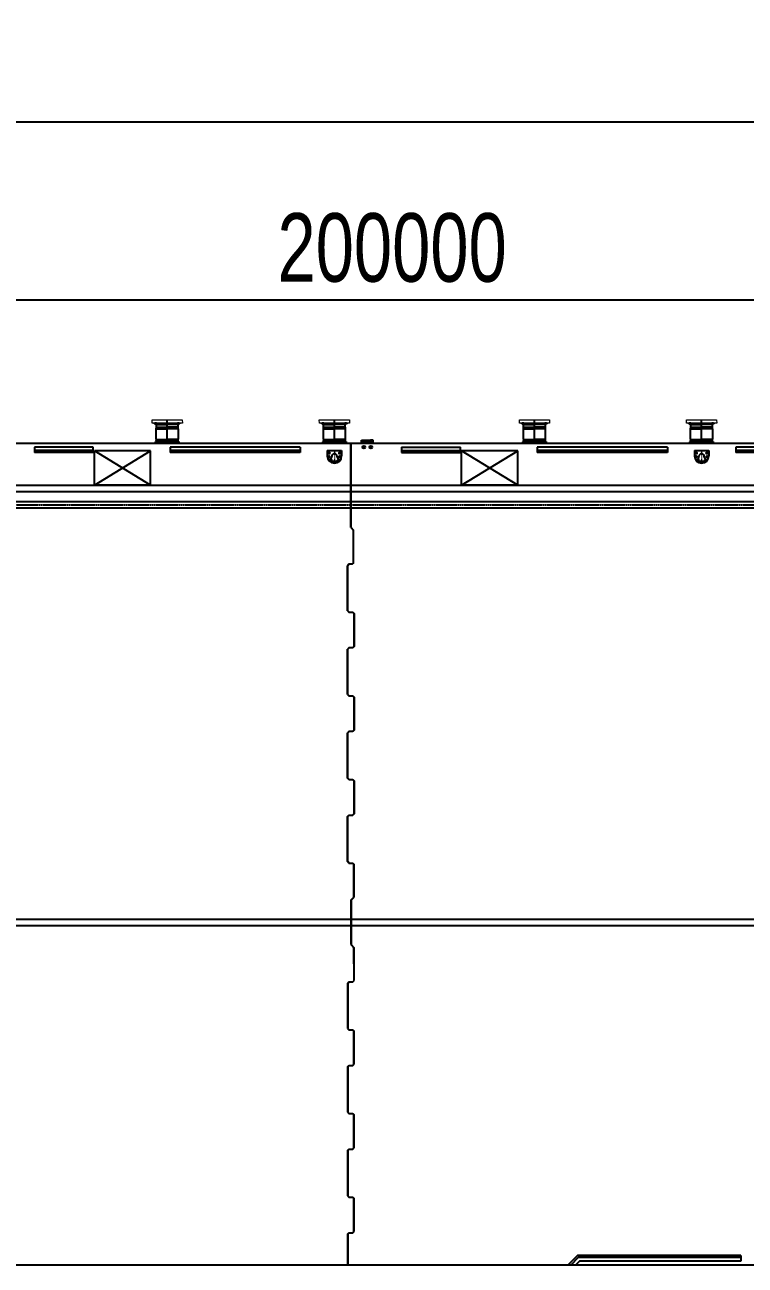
# Model space of a CAD drawing. Extents: x 3412 to 1212600, y 2456 to 246916.
# Drawn here: x 682729 to 735309, y 128766 to 219290 of the extents above; entities that cross this region are included whole.
import ezdxf

# ---------------------------------------------------------------- set-up
doc = ezdxf.new("R2010")
doc.units = 0
doc.header["$LTSCALE"] = 20
doc.header["$MEASUREMENT"] = 0
for name, pattern in [('ACAD_ISO10W100', [18, 12, -3, 0, -3]), ('CENTER', [2, 1.25, -0.25, 0.25, -0.25]), ('CENTER2', [28.575, 19.05, -3.175, 3.175, -3.175]), ('HIDDEN', [0.375, 0.25, -0.125])]:
    doc.linetypes.add(name, pattern=pattern)
doc.layers.get('0').update_dxf_attribs({"linetype": 'CONTINUOUS'})
doc.layers.get('DEFPOINTS').update_dxf_attribs({"linetype": 'CONTINUOUS'})
for name, color, linetype in [('BAO', 7, 'CONTINUOUS'), ('CENTER', 1, 'CENTER2'), ('DIM', 4, 'CONTINUOUS'), ('FENDER', 4, 'CONTINUOUS'), ('Gochanxe', 6, 'CONTINUOUS'), ('HATCH', 8, 'CONTINUOUS'), ('KHUAT', 8, 'HIDDEN'), ('TRUC', 1, 'CENTER'), ('ve', 6, 'CONTINUOUS')]:
    doc.layers.add(name, color=color, linetype=linetype)
doc.styles.add('VNROMANS', font='vn_vni.shx', dxfattribs={"width": 0.75, "bigfont": 'bigfont.shx'})
doc.dimstyles.new('D2000', dxfattribs={"dimscale": 2000, "dimtxt": 2.5, "dimasz": 1.5, "dimexe": 1, "dimexo": 0, "dimgap": 0.65, "dimtad": 1, "dimdec": 0, "dimzin": 12, "dimdsep": 46, "dimtxsty": 'VNROMANS', "dimblk1": 'OPEN', "dimblk2": 'OPEN', "dimsah": 1, "dimcen": -1, "dimclrd": 4, "dimclre": 4, "dimclrt": 4, "dimadec": 0, "dimazin": 0, "dimtfac": 1, "dimtdec": 0, "dimtmove": 2, "dimatfit": 3, "dimldrblk": 'OPEN', "dimfxl": 1, "dimtolj": 1, "dimtzin": 12, "dimarcsym": 0})

# ---------------------------------------------------------------- blocks, each defined once
blk = doc.blocks.new('KHE')
at = {"layer": 'BAO'}
for p, q in [((7378565, 1113151), (7378565, 1119311)), ((7378585, 1113151), (7378585, 1119311)), ((7378565, 1113151), (7378755, 1112961)), ((7378585, 1113151), (7378775, 1112961)), ((7378585, 1113151), (7378775, 1112961)), ((7378755, 1110561), (7378755, 1112961)), ((7378775, 1110561), (7378775, 1112961)), ((7378775, 1110561), (7378775, 1112961)), ((7378427, 1110461), (7378327, 1110361)), ((7378327, 1107061), (7378327, 1110361)), ((7378447, 1110461), (7378347, 1110361)), ((7378447, 1110461), (7378347, 1110361)), ((7378347, 1107061), (7378347, 1110361)), ((7378347, 1107061), (7378347, 1110361)), ((7378675, 1110461), (7378427, 1110461)), ((7378755, 1110561), (7378655, 1110461)), ((7378775, 1110561), (7378675, 1110461)), ((7378327, 1107061), (7378427, 1106961)), ((7378347, 1107061), (7378447, 1106961)), ((7378347, 1107061), (7378447, 1106961)), ((7378427, 1106961), (7378722, 1106961)), ((7378447, 1106961), (7378722, 1106961)), ((7378702, 1106961), (7378802, 1106861)), ((7378722, 1106961), (7378822, 1106861)), ((7378722, 1106961), (7378822, 1106861)), ((7378802, 1106861), (7378802, 1104461)), ((7378822, 1106861), (7378822, 1104461)), ((7378822, 1106861), (7378822, 1104461)), ((7378802, 1104461), (7378702, 1104361)), ((7378822, 1104461), (7378722, 1104361)), ((7378822, 1104461), (7378722, 1104361)), ((7378427, 1104361), (7378327, 1104261)), ((7378327, 1100961), (7378327, 1104261)), ((7378447, 1104361), (7378347, 1104261)), ((7378447, 1104361), (7378347, 1104261)), ((7378347, 1100961), (7378347, 1104261)), ((7378347, 1100961), (7378347, 1104261)), ((7378722, 1104361), (7378427, 1104361)), ((7378722, 1104361), (7378447, 1104361)), ((7378327, 1100961), (7378427, 1100861)), ((7378347, 1100961), (7378447, 1100861)), ((7378347, 1100961), (7378447, 1100861)), ((7378427, 1100861), (7378722, 1100861)), ((7378447, 1100861), (7378722, 1100861)), ((7378702, 1100861), (7378802, 1100761)), ((7378722, 1100861), (7378822, 1100761)), ((7378722, 1100861), (7378822, 1100761)), ((7378802, 1100761), (7378802, 1098361)), ((7378822, 1100761), (7378822, 1098361)), ((7378822, 1100761), (7378822, 1098361)), ((7378427, 1098261), (7378327, 1098161)), ((7378327, 1094861), (7378327, 1098161)), ((7378447, 1098261), (7378347, 1098161)), ((7378447, 1098261), (7378347, 1098161)), ((7378347, 1094861), (7378347, 1098161)), ((7378347, 1094861), (7378347, 1098161)), ((7378722, 1098261), (7378427, 1098261)), ((7378722, 1098261), (7378447, 1098261)), ((7378802, 1098361), (7378702, 1098261)), ((7378822, 1098361), (7378722, 1098261)), ((7378822, 1098361), (7378722, 1098261)), ((7378427, 1094761), (7378327, 1094861)), ((7378447, 1094761), (7378347, 1094861)), ((7378447, 1094761), (7378347, 1094861)), ((7378427, 1094761), (7378722, 1094761)), ((7378447, 1094761), (7378722, 1094761)), ((7378702, 1094761), (7378802, 1094661)), ((7378722, 1094761), (7378822, 1094661)), ((7378722, 1094761), (7378822, 1094661)), ((7378802, 1094661), (7378802, 1092261)), ((7378822, 1094661), (7378822, 1092261)), ((7378822, 1094661), (7378822, 1092261)), ((7378327, 1092061), (7378427, 1092161)), ((7378327, 1088761), (7378327, 1092061)), ((7378347, 1092061), (7378447, 1092161)), ((7378347, 1092061), (7378447, 1092161)), ((7378347, 1088761), (7378347, 1092061)), ((7378347, 1088761), (7378347, 1092061)), ((7378427, 1092161), (7378722, 1092161)), ((7378447, 1092161), (7378722, 1092161)), ((7378802, 1092261), (7378702, 1092161)), ((7378822, 1092261), (7378722, 1092161)), ((7378822, 1092261), (7378722, 1092161)), ((7378427, 1088661), (7378327, 1088761)), ((7378447, 1088661), (7378347, 1088761)), ((7378447, 1088661), (7378347, 1088761)), ((7378427, 1088661), (7378722, 1088661)), ((7378447, 1088661), (7378722, 1088661)), ((7378702, 1088661), (7378802, 1088561)), ((7378722, 1088661), (7378822, 1088561)), ((7378722, 1088661), (7378822, 1088561)), ((7378802, 1086181), (7378802, 1088561)), ((7378822, 1086181), (7378822, 1088561)), ((7378565, 1085943), (7378802, 1086181)), ((7378565, 1085943), (7378565, 1082718)), ((7378585, 1085943), (7378822, 1086181)), ((7378585, 1085943), (7378585, 1082718)), ((7378585, 1085943), (7378585, 1082718)), ((7378565, 1082718), (7378802, 1082481)), ((7378585, 1082718), (7378822, 1082481)), ((7378805, 1080081), (7378802, 1082481)), ((7378825, 1080081), (7378822, 1082481)), ((7378327, 1079881), (7378427, 1079981)), ((7378347, 1079881), (7378447, 1079981)), ((7378347, 1079881), (7378447, 1079981)), ((7378427, 1079981), (7378725, 1079981)), ((7378447, 1079981), (7378722, 1079981)), ((7378705, 1079981), (7378805, 1080081)), ((7378725, 1079981), (7378825, 1080081)), ((7378725, 1079981), (7378825, 1080081)), ((7378327, 1079881), (7378327, 1076581)), ((7378347, 1079881), (7378347, 1076581)), ((7378347, 1079881), (7378347, 1076581)), ((7378327, 1076581), (7378427, 1076481)), ((7378347, 1076581), (7378447, 1076481)), ((7378347, 1076581), (7378447, 1076481)), ((7378427, 1076481), (7378722, 1076481)), ((7378447, 1076481), (7378722, 1076481)), ((7378702, 1076481), (7378802, 1076381)), ((7378722, 1076481), (7378822, 1076381)), ((7378722, 1076481), (7378822, 1076381)), ((7378802, 1073981), (7378802, 1076381)), ((7378822, 1073981), (7378822, 1076381)), ((7378822, 1073981), (7378822, 1076381)), ((7378327, 1073781), (7378427, 1073881)), ((7378327, 1073781), (7378327, 1070481)), ((7378347, 1073781), (7378447, 1073881)), ((7378347, 1073781), (7378447, 1073881)), ((7378347, 1073781), (7378347, 1070481)), ((7378347, 1073781), (7378347, 1070481)), ((7378427, 1073881), (7378722, 1073881)), ((7378447, 1073881), (7378722, 1073881)), ((7378702, 1073881), (7378802, 1073981)), ((7378722, 1073881), (7378822, 1073981)), ((7378722, 1073881), (7378822, 1073981)), ((7378327, 1070481), (7378427, 1070381)), ((7378347, 1070481), (7378447, 1070381)), ((7378347, 1070481), (7378447, 1070381)), ((7378427, 1070381), (7378722, 1070381)), ((7378447, 1070381), (7378722, 1070381)), ((7378702, 1070381), (7378802, 1070281)), ((7378722, 1070381), (7378822, 1070281)), ((7378722, 1070381), (7378822, 1070281)), ((7378802, 1067881), (7378802, 1070281)), ((7378822, 1067881), (7378822, 1070281)), ((7378822, 1067881), (7378822, 1070281)), ((7378327, 1067681), (7378427, 1067781)), ((7378327, 1067681), (7378327, 1064381)), ((7378347, 1067681), (7378447, 1067781)), ((7378347, 1067681), (7378447, 1067781)), ((7378347, 1067681), (7378347, 1064381)), ((7378347, 1067681), (7378347, 1064381)), ((7378427, 1067781), (7378722, 1067781)), ((7378447, 1067781), (7378722, 1067781)), ((7378702, 1067781), (7378802, 1067881)), ((7378722, 1067781), (7378822, 1067881)), ((7378722, 1067781), (7378822, 1067881)), ((7378327, 1064381), (7378427, 1064281)), ((7378347, 1064381), (7378447, 1064281)), ((7378347, 1064381), (7378447, 1064281)), ((7378427, 1064281), (7378722, 1064281)), ((7378447, 1064281), (7378722, 1064281)), ((7378702, 1064281), (7378802, 1064181)), ((7378722, 1064281), (7378822, 1064181)), ((7378722, 1064281), (7378822, 1064181)), ((7378802, 1061781), (7378802, 1064181)), ((7378822, 1061781), (7378822, 1064181)), ((7378822, 1061781), (7378822, 1064181)), ((7378327, 1061581), (7378427, 1061681)), ((7378327, 1061581), (7378327, 1059311)), ((7378347, 1061581), (7378447, 1061681)), ((7378347, 1061581), (7378447, 1061681)), ((7378347, 1061581), (7378347, 1059311)), ((7378347, 1061581), (7378347, 1059311)), ((7378427, 1061681), (7378722, 1061681)), ((7378447, 1061681), (7378722, 1061681)), ((7378702, 1061681), (7378802, 1061781)), ((7378722, 1061681), (7378822, 1061781)), ((7378722, 1061681), (7378822, 1061781))]:
    blk.add_line(p, q, dxfattribs=at)
blk = doc.blocks.new('DEM1450')
at = {"layer": 'DIM', "color": 1, "linetype": 'CENTER2', "ltscale": 2}
for p, q in [((-1450804, 656360), (-1450804, 656532)), ((-1449154, 656360), (-1449154, 656532)), ((-1450804, 654952), (-1450804, 655124)), ((-1449154, 654952), (-1449154, 655124))]:
    blk.add_line(p, q, dxfattribs=at)
at = {"layer": 've', "color": 7}
for p, q in [((-1450904, 656425), (-1450904, 656467)), ((-1450904, 656467), (-1449054, 656467)), ((-1450904, 656425), (-1450846, 656425)), ((-1450774, 656367), (-1450846, 656425)), ((-1450846, 656425), (-1449979, 656425)), ((-1450774, 656367), (-1449979, 656367)), ((-1450774, 656188), (-1450774, 656367)), ((-1449054, 656425), (-1449979, 656425)), ((-1449184, 656367), (-1449979, 656367)), ((-1449184, 656367), (-1449112, 656425)), ((-1449184, 656188), (-1449184, 656367)), ((-1449054, 656425), (-1449054, 656467)), ((-1450786, 656065), (-1449979, 656065)), ((-1450786, 655290), (-1450786, 656058)), ((-1450785, 656072), (-1450775, 656174)), ((-1450774, 656181), (-1449979, 656181)), ((-1449184, 656181), (-1449979, 656181)), ((-1449172, 656065), (-1449979, 656065)), ((-1449173, 656072), (-1449183, 656174)), ((-1449172, 655290), (-1449172, 656058)), ((-1450904, 655059), (-1449979, 655059)), ((-1450904, 655017), (-1450904, 655059)), ((-1450904, 655017), (-1449054, 655017)), ((-1450751, 655117), (-1450809, 655059)), ((-1450784, 655269), (-1449979, 655269)), ((-1450757, 655173), (-1450780, 655249)), ((-1450752, 655153), (-1449979, 655153)), ((-1450751, 655117), (-1450751, 655132)), ((-1450751, 655117), (-1449979, 655117)), ((-1449173, 655269), (-1449979, 655269)), ((-1449205, 655153), (-1449979, 655153)), ((-1449207, 655117), (-1449979, 655117)), ((-1449054, 655059), (-1449979, 655059)), ((-1449719, 655059), (-1449894, 655059)), ((-1449174, 655059), (-1449219, 655059)), ((-1449207, 655117), (-1449207, 655132)), ((-1449207, 655117), (-1449207, 655132)), ((-1449207, 655117), (-1449149, 655059)), ((-1449207, 655117), (-1449174, 655084)), ((-1449201, 655173), (-1449178, 655249)), ((-1449054, 655017), (-1449054, 655059))]:
    blk.add_line(p, q, dxfattribs=at)
at = {"layer": 've', "color": 1, "linetype": 'ACAD_ISO10W100', "ltscale": 0.1}
blk.add_line((-1449979, 655017), (-1449979, 656639), dxfattribs=at)
blk.add_line((-1449979, 655017), (-1449979, 656639), dxfattribs=at)
at = {"layer": 've', "color": 7}
for centre, start, end in [((-1450641, 656058), 174.09386, 180), ((-1450919, 656188), 354.09386, 0), ((-1449039, 656188), 180, 185.90614), ((-1449317, 656058), 0, 5.90614), ((-1450641, 655290), 180, 196.78983), ((-1450896, 655132), 0, 16.78983), ((-1449062, 655132), 163.21017, 180), ((-1449317, 655290), 343.21017, 0)]:
    blk.add_arc(centre, 145, start, end, dxfattribs=at)
blk = doc.blocks.new('_OPEN')
at = {"color": 0, "linetype": 'ByBlock'}
for p, q in [((-1, 0.167), (0, 0)), ((0, 0), (-1, -0.167)), ((0, 0), (-1, 0))]:
    blk.add_line(p, q, dxfattribs=at)
blk = doc.blocks.new('*D76')
at = {"layer": 'DEFPOINTS', "color": 0, "transparency": 16777216}
for p in [(809538, 199207), (609538, 192931), (809538, 192931)]:
    blk.add_point(p, dxfattribs=at)
at = {"layer": 'DIM', "color": 4, "lineweight": -2, "transparency": 16777216}
for p, q in [((609538, 192931), (609538, 201207)), ((809538, 192931), (809538, 201207)), ((612538, 199207), (806538, 199207))]:
    blk.add_line(p, q, dxfattribs=at)
at = {"layer": 'DIM', "color": 4, "lineweight": -2, "transparency": 16777216, "xscale": 3000, "yscale": 3000, "zscale": 3000, "rotation": 180}
blk.add_blockref('_OPEN', (609538, 199207), dxfattribs=at)
at = {"layer": 'DIM', "color": 4, "lineweight": -2, "transparency": 16777216, "xscale": 3000, "yscale": 3000, "zscale": 3000}
blk.add_blockref('_OPEN', (809538, 199207), dxfattribs=at)
at = {"layer": 'DIM', "color": 4, "transparency": 16777216, "insert": (709538, 203007), "char_height": 5000, "attachment_point": 5, "style": 'VNROMANS'}
blk.add_mtext('\\A1;200000', dxfattribs=at)
blk = doc.blocks.new('*D79')
at = {"layer": 'DEFPOINTS', "color": 0, "transparency": 16777216}
for p in [(1206528, 212209), (406528, 192931), (1206528, 192931)]:
    blk.add_point(p, dxfattribs=at)
at = {"layer": 'DIM', "color": 4, "lineweight": -2, "transparency": 16777216}
for p, q in [((406528, 192931), (406528, 214209)), ((1206528, 192931), (1206528, 214209)), ((409528, 212209), (1203528, 212209))]:
    blk.add_line(p, q, dxfattribs=at)
at = {"layer": 'DIM', "color": 4, "lineweight": -2, "transparency": 16777216, "xscale": 3000, "yscale": 3000, "zscale": 3000, "rotation": 180}
blk.add_blockref('_OPEN', (406528, 212209), dxfattribs=at)
at = {"layer": 'DIM', "color": 4, "lineweight": -2, "transparency": 16777216, "xscale": 3000, "yscale": 3000, "zscale": 3000}
blk.add_blockref('_OPEN', (1206528, 212209), dxfattribs=at)
at = {"layer": 'DIM', "color": 4, "transparency": 16777216, "insert": (806528, 216009), "char_height": 5000, "attachment_point": 5, "style": 'VNROMANS'}
blk.add_mtext('\\A1;800000', dxfattribs=at)
blk = doc.blocks.new('gcx')
at = {"layer": 'Gochanxe'}
for p, q in [((276901, -300), (276901, -700)), ((281198, -300), (276901, -300)), ((281198, -550), (276901, -550)), ((281198, -700), (276901, -700)), ((281198, -700), (281198, -300)), ((286800, -300), (286800, -700)), ((296301, -300), (286800, -300)), ((296301, -550), (286800, -550)), ((296301, -700), (286800, -700)), ((296301, -300), (296301, -700)), ((303699, -300), (307998, -300)), ((303699, -300), (303699, -700)), ((303699, -550), (307998, -550)), ((303699, -700), (307998, -700)), ((307998, -700), (307998, -300)), ((313600, -300), (313600, -700)), ((323100, -300), (313600, -300)), ((323100, -550), (313600, -550)), ((323100, -700), (313600, -700)), ((323100, -300), (323100, -700)), ((328101, -300), (328101, -700)), ((332398, -300), (328101, -300)), ((332398, -550), (328101, -550)), ((332398, -700), (328101, -700)), ((316530, -59300), (315830, -60000)), ((316592, -59450), (316042, -60000)), ((316696, -59700), (316396, -60000)), ((328450, -59300), (316530, -59300)), ((328450, -59450), (316592, -59450)), ((328450, -59700), (316696, -59700)), ((328450, -59300), (328450, -59700))]:
    blk.add_line(p, q, dxfattribs=at)

msp = doc.modelspace()

# ---------------------------------------------------------------- linework, layer by layer
at = {"color": 7}
msp.add_line((632118.462, 188765.991), (706518.412, 188765.991), dxfattribs=at)
at = {"layer": 'BAO'}
for p, q in [((706538.412, 188765.991), (806518.412, 188765.991)), ((707303.412, 188765.991), (707303.412, 188965.991)), ((707303.412, 188965.991), (707503.412, 188965.991)), ((707397.727, 188475.726), (707559.096, 188475.726)), ((707397.727, 188475.726), (707397.727, 188455.726)), ((707397.727, 188455.726), (707559.096, 188455.726)), ((707503.412, 188965.991), (707503.412, 188765.991)), ((707928.412, 188940.991), (707528.412, 188940.991)), ((707528.412, 188890.991), (707928.412, 188890.991)), ((707559.096, 188475.726), (707559.096, 188455.726)), ((707897.727, 188475.766), (708059.096, 188475.766)), ((707897.727, 188455.766), (708059.096, 188455.766)), ((707953.412, 188965.991), (707953.412, 188765.991)), ((708153.412, 188965.991), (707953.412, 188965.991)), ((708059.096, 188476.011), (708059.096, 188456.011)), ((708153.412, 188765.991), (708153.412, 188965.991)), ((687805.962, 185695.991), (691905.962, 188195.991)), ((691905.962, 185695.991), (687810.912, 188195.991)), ((691905.962, 185695.991), (691905.962, 188195.991)), ((704805.912, 188230.991), (704805.912, 187823.491)), ((704805.912, 188230.991), (705850.912, 188230.991)), ((705130.691, 187744.076), (705130.691, 187797.187)), ((705526.132, 187744.076), (705526.132, 187797.187)), ((705850.912, 188230.991), (705850.912, 187823.491)), ((714610.912, 186546.047), (714610.912, 188196.047)), ((714610.912, 185696.047), (718710.961, 188196.047)), ((718710.912, 185696.047), (714610.912, 188196.047)), ((731605.912, 188230.991), (731605.912, 187823.491)), ((731605.912, 188230.991), (732650.912, 188230.991)), ((731930.691, 187744.076), (731930.691, 187797.187)), ((732326.132, 187744.076), (732326.132, 187797.187)), ((732650.912, 188230.991), (732650.912, 187823.491)), ((615078.412, 185695.991), (729978.412, 185695.991)), ((729978.412, 185695.991), (815078.412, 185695.991)), ((615078.412, 185235.991), (726178.412, 185235.991)), ((726178.412, 185235.991), (815078.412, 185235.991)), ((411706.595, 184495.991), (1008695.912, 184495.991)), ((411706.595, 184035.991), (1008695.912, 184035.991)), ((726178.412, 184495.991), (729978.412, 184495.991)), ((411706.595, 154015.991), (1009210.535, 154015.991)), ((411706.595, 153555.991), (1009210.535, 153555.991))]:
    msp.add_line(p, q, dxfattribs=at)
at = {"layer": 'BAO', "ltscale": 0.003}
for p, q in [((687805.962, 185695.991), (687805.962, 188195.991)), ((691905.962, 188195.991), (687805.962, 188195.991)), ((718710.961, 188196.047), (714610.912, 188196.047)), ((714610.912, 185696.047), (714610.912, 187396.047)), ((718710.912, 185696.047), (718710.912, 188196.047)), ((718710.912, 185696.047), (718710.912, 188196.047)), ((691910.962, 185695.991), (687810.912, 185695.991)), ((718710.961, 185696.047), (714610.912, 185696.047)), ((706280.912, 128765.991), (646300.862, 128765.991)), ((806280.912, 128765.991), (706300.912, 128765.991))]:
    msp.add_line(p, q, dxfattribs=at)
at = {"layer": 'BAO', "lineweight": 15, "ltscale": 400}
for points in [[(692023.412, 190465.991), (694223.412, 190465.991), (694228.412, 190215.991), (692028.412, 190215.991)], [(704223.412, 190465.991), (706423.412, 190465.991), (706428.412, 190215.991), (704228.412, 190215.991)], [(718823.412, 190465.991), (721023.412, 190465.991), (721028.412, 190215.991), (718828.412, 190215.991)], [(731023.412, 190465.991), (733223.412, 190465.991), (733228.412, 190215.991), (731028.412, 190215.991)]]:
    msp.add_lwpolyline(points, close=True, dxfattribs=at)
at = {"layer": 'BAO'}
for centre, radius in [((707478.412, 188465.726), 100), ((707978.412, 188465.766), 100), ((704933.412, 188027.991), 54), ((704933.412, 187773.991), 54), ((705723.412, 188027.991), 54), ((705723.412, 187773.991), 54), ((731733.412, 188027.991), 54), ((731733.412, 187773.991), 54), ((732523.412, 188027.991), 54), ((732523.412, 187773.991), 54)]:
    msp.add_circle(centre, radius, dxfattribs=at)
at = {"layer": 'BAO', "color": 8}
for centre in [(704933.412, 188027.991), (704933.412, 187773.991), (705723.412, 188027.991), (705723.412, 187773.991), (731733.412, 188027.991), (731733.412, 187773.991), (732523.412, 188027.991), (732523.412, 187773.991)]:
    msp.add_circle(centre, 28, dxfattribs=at)
at = {"layer": 'BAO'}
for centre, radius, start, end in [((707503.412, 188940.991), 25, 0, 90), ((707503.412, 188890.991), 25, 270, 0), ((707953.412, 188940.991), 25, 90, 180), ((707953.412, 188890.991), 25, 180, 270), ((705328.412, 187823.491), 522.5, 180, 0), ((705328.412, 187427.991), 54, 177.67268723, 2.32731277), ((732128.412, 187823.491), 522.5, 180, 0), ((732128.412, 187427.991), 54, 177.67268723, 2.32731277)]:
    msp.add_arc(centre, radius, start, end, dxfattribs=at)
at = {"layer": 'BAO', "color": 8}
for centre in [(705328.412, 187427.991), (732128.412, 187427.991)]:
    msp.add_arc(centre, 28, 175.50824564, 4.49175436, dxfattribs=at)
at = {"layer": 'CENTER', "ltscale": 0.02}
for p, q in [((707263.412, 188865.991), (707528.412, 188865.991)), ((707403.412, 189005.991), (707403.412, 188725.991)), ((707503.412, 188915.991), (707953.412, 188915.991)), ((707928.412, 188865.991), (708193.412, 188865.991)), ((708053.412, 188987.682), (708053.412, 188725.991))]:
    msp.add_line(p, q, dxfattribs=at)
at = {"layer": 'DIM', "color": 8, "linetype": 'HIDDEN', "ltscale": 0.06}
for centre, radius in [((705055.912, 187535.991), 54), ((705055.912, 187535.991), 28), ((705600.912, 187535.991), 54), ((705600.912, 187535.991), 28), ((731855.912, 187535.991), 54), ((731855.912, 187535.991), 28), ((732400.912, 187535.991), 54), ((732400.912, 187535.991), 28)]:
    msp.add_circle(centre, radius, dxfattribs=at)
for centre, radius, start, end in [((705328.412, 187427.991), 54, 2.32731277, 177.67268723), ((705328.412, 187427.991), 28, 4.49175436, 175.50824564), ((732128.412, 187427.991), 54, 2.32731277, 177.67268723), ((732128.412, 187427.991), 28, 4.49175436, 175.50824564)]:
    msp.add_arc(centre, radius, start, end, dxfattribs=at)
at = {"layer": 'FENDER', "color": 7}
for p, q in [((705026.68, 187436.024), (705630.143, 187436.024)), ((731826.68, 187436.024), (732430.143, 187436.024))]:
    msp.add_line(p, q, dxfattribs=at)
for centre, radius, start, end in [((705026.68, 187509.293), 73.269, 108.22139852, 270), ((704933.811, 187763.993), 197.885, 290.7035262, 354.22339249), ((705328.412, 187789.136), 197.885, 2.33195928, 177.66804072), ((705723.012, 187763.993), 197.885, 185.77660751, 250.63772962), ((705630.143, 187509.293), 73.269, 270, 68.1556019), ((731826.68, 187509.293), 73.269, 108.22139852, 270), ((731733.811, 187763.993), 197.885, 290.7035262, 354.22339249), ((732128.412, 187789.136), 197.885, 2.33195928, 177.66804072), ((732523.012, 187763.993), 197.885, 185.77660751, 250.63772962), ((732430.143, 187509.293), 73.269, 270, 68.1556019)]:
    msp.add_arc(centre, radius, start, end, dxfattribs=at)
at = {"layer": 'KHUAT', "ltscale": 10}
for p, q in [((707397.727, 188475.726), (707378.913, 188475.726)), ((707397.727, 188455.726), (707378.913, 188455.726)), ((708059.096, 188476.011), (708077.91, 188476.011)), ((708059.096, 188456.011), (708077.91, 188456.011))]:
    msp.add_line(p, q, dxfattribs=at)
at = {"layer": 'TRUC'}
for p, q in [((707378.412, 188465.726), (707578.412, 188465.726)), ((707478.412, 188586.381), (707478.412, 188349.32)), ((707878.412, 188465.766), (708078.412, 188465.766)), ((707978.412, 188586.421), (707978.412, 188349.36))]:
    msp.add_line(p, q, dxfattribs=at)
at = {"layer": 'TRUC', "lineweight": 5, "ltscale": 15}
for p, q in [((704858.412, 188027.991), (705008.412, 188027.991)), ((704858.412, 187773.991), (705008.412, 187773.991)), ((704933.412, 188102.991), (704933.412, 187952.991)), ((704933.412, 187848.991), (704933.412, 187698.991)), ((704980.912, 187535.991), (705130.912, 187535.991)), ((705055.912, 187610.991), (705055.912, 187460.991)), ((705253.412, 187427.991), (705403.412, 187427.991)), ((705328.412, 188230.991), (705328.412, 187300.991)), ((705525.912, 187535.991), (705675.912, 187535.991)), ((705600.912, 187610.991), (705600.912, 187460.991)), ((705648.412, 187773.991), (705798.412, 187773.991)), ((705723.412, 187848.991), (705723.412, 187698.991)), ((731658.412, 188027.991), (731808.412, 188027.991)), ((731658.412, 187773.991), (731808.412, 187773.991)), ((731733.412, 188102.991), (731733.412, 187952.991)), ((731733.412, 187848.991), (731733.412, 187698.991)), ((731780.912, 187535.991), (731930.912, 187535.991)), ((731855.912, 187610.991), (731855.912, 187460.991)), ((732053.412, 187427.991), (732203.412, 187427.991)), ((732128.412, 188230.991), (732128.412, 187300.991)), ((732325.912, 187535.991), (732475.912, 187535.991)), ((732400.912, 187610.991), (732400.912, 187460.991)), ((732448.412, 187773.991), (732598.412, 187773.991)), ((732523.412, 187848.991), (732523.412, 187698.991))]:
    msp.add_line(p, q, dxfattribs=at)
at = {"layer": 'TRUC', "ltscale": 0.025}
for p, q in [((705648.412, 188027.991), (705798.412, 188027.991)), ((705723.412, 188102.991), (705723.412, 187952.991)), ((732448.412, 188027.991), (732598.412, 188027.991)), ((732523.412, 188102.991), (732523.412, 187952.991))]:
    msp.add_line(p, q, dxfattribs=at)
at = {"layer": 'TRUC', "ltscale": 0.05}
msp.add_line((411706.595, 184265.991), (1008695.912, 184265.991), dxfattribs=at)

# ---------------------------------------------------------------- block references
at = {"layer": 'Gochanxe', "color": 4}
msp.add_blockref('gcx', (406528.412, 188765.991), dxfattribs=at)
at = {"layer": 'HATCH'}
msp.add_blockref('KHE', (-6672046.145, -930544.712), dxfattribs=at)
at = {"layer": 'TRUC', "linetype": 'ByBlock'}
for p in [(2143106.99, -466251.002), (2155306.99, -466251.002), (2169906.99, -466251.002), (2182106.99, -466251.002)]:
    msp.add_blockref('DEM1450', p, dxfattribs=at)

# ---------------------------------------------------------------- dimensions: what is measured, and where the dimension line sits
at = {"layer": 'DIM'}
for base, p1, p2, picture, middle in [((1206528.412, 212209.29), (406528.412, 192931.328), (1206528.412, 192931.328), '*D79', (806528.412, 216009.29)), ((809538.412, 199207.304), (609538.412, 192931.328), (809538.412, 192931.328), '*D76', (709538.412, 203007.304))]:
    dim = msp.add_linear_dim(base=base, p1=p1, p2=p2, dimstyle='D2000', override={"dimzin": 1}, dxfattribs=at)
    dim.commit()
    dim.dimension.update_dxf_attribs({"geometry": picture, "text_midpoint": middle})

doc.saveas('drawing.dxf')
